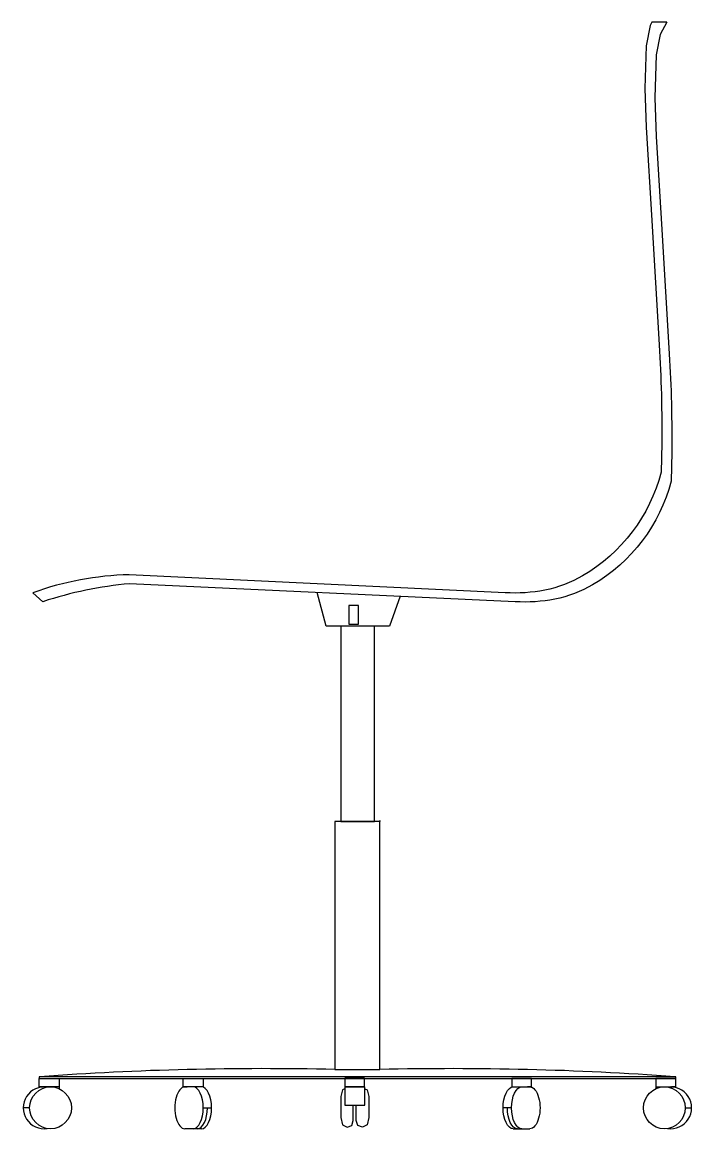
# Model space of a CAD drawing. Header units: centimetres. Extents: x 1125 to 1190, y 25 to 132.
import ezdxf

# ---------------------------------------------------------------- set-up
doc = ezdxf.new("R2010")
doc.units = ezdxf.units.CM

# ---------------------------------------------------------------- blocks, each defined once
blk = doc.blocks.new('A$C354A6166')
for p, q in [((62.08, 137.06), (60.63, 137.06)), ((0.54, 81.72), (1.51, 80.85)), ((1.16, 33.73), (1.16, 34.62)), ((3.09, 34.62), (3.09, 33.61)), ((60.99, 34.62), (60.99, 33.61)), ((62.93, 34.62), (60.99, 34.62)), ((62.93, 33.73), (62.93, 34.62)), ((3.09, 33.79), (1.16, 33.79)), ((2.12, 33.79), (1.55, 33.79)), ((2.93, 33.79), (2.36, 33.79)), ((16.08, 33.79), (15.52, 33.79)), ((16.89, 33.79), (16.33, 33.79)), ((47.17, 33.79), (47.74, 33.79)), ((47.99, 33.79), (48.55, 33.79)), ((60.99, 33.79), (62.93, 33.79)), ((61.16, 33.79), (61.72, 33.79)), ((61.97, 33.79), (62.53, 33.79)), ((0.22, 31.76), (-0.4, 31.76)), ((17.07, 31.76), (17.88, 31.76)), ((47, 31.76), (46.18, 31.76)), ((63.87, 31.76), (64.48, 31.76)), ((16.08, 29.73), (15.3, 29.73)), ((16.89, 29.73), (16.08, 29.73)), ((47.17, 29.73), (47.99, 29.73)), ((47.99, 29.73), (48.77, 29.73))]:
    blk.add_line(p, q)
for points in [[(60.63, 137.06), (60.45, 136.72), (60.07, 134.76), (59.93, 130.61), (60.06, 126.86), (60.62, 117.81), (61.33, 105.76, -0.008603), (61.54, 100.97, -0.01359), (61.52, 93.4, -0.198397), (53.9, 83.36, -0.083501), (50.23, 81.97, -0.065658), (46.38, 81.72), (9.89, 83.46, 0.081098), (0.54, 81.72)], [(62.08, 137.06), (61.42, 135.85), (61.04, 133.89), (60.9, 129.73), (61.04, 125.98), (61.59, 116.94), (62.31, 104.88, -0.008603), (62.51, 100.1, -0.01359), (62.49, 92.53, -0.198397), (54.87, 82.49, -0.083501), (51.2, 81.1, -0.065658), (47.36, 80.85), (9.93, 82.59, 0.057119), (1.51, 80.85, 0.028948)]]:
    blk.add_lwpolyline(points, format="xyb")
for points in [[(36.19, 81.37), (35.16, 78.49), (29.02, 78.49), (28.13, 81.74)], [(1.16, 33.79), (1.55, 33.79)], [(15.11, 33.75), (15.11, 33.79), (15.52, 33.79)], [(30.81, 33.61), (30.59, 33.51), (30.44, 32.85), (30.43, 30.81), (30.59, 30.11), (31.05, 29.89), (31.48, 30.05), (31.63, 30.52), (31.63, 32.01)], [(32.76, 33.61), (32.98, 33.51), (33.13, 32.85), (33.14, 30.81), (32.98, 30.11), (32.52, 29.89), (32.09, 30.05), (31.93, 30.52), (31.93, 32.01)], [(48.96, 33.75), (48.96, 33.79), (48.55, 33.79)], [(62.93, 33.79), (62.53, 33.79)]]:
    blk.add_lwpolyline(points)
for points in [[(32.15, 80.49), (31.22, 80.49), (31.22, 78.68), (32.15, 78.68)], [(33.71, 78.49), (30.44, 78.49), (30.44, 59.53), (33.71, 59.53)], [(34.21, 59.53), (29.85, 59.53), (29.85, 35.47), (34.21, 35.47)], [(34.21, 59.53), (34.21, 59.53), (34.21, 59.62), (34.21, 59.62)], [(62.93, 34.78), (1.16, 34.78), (1.16, 34.62), (62.93, 34.62)], [(15.12, 34.62), (17.06, 34.62), (17.06, 33.79), (15.12, 33.79)], [(32.74, 34.63), (30.8, 34.63), (30.8, 33.79), (32.74, 33.79)], [(48.95, 34.62), (47.01, 34.62), (47.01, 33.79), (48.95, 33.79)], [(32.76, 33.79), (30.81, 33.79), (30.81, 32.01), (32.76, 32.01)]]:
    blk.add_lwpolyline(points, close=True)
for centre in [(2.25, 31.76), (61.83, 31.76)]:
    blk.add_circle(centre, 2.03)
for centre, radius, start, end in [((22.71, -261.82), 297.38, 88.6228, 94.1449), ((41.36, -261.82), 297.38, 85.8551, 91.3772), ((1.63, 31.76), 2.03, 81.2448, 278.7552), ((62.45, 31.76), 2.03, 261.2448, 98.7552)]:
    blk.add_arc(centre, radius, start, end)
for centre, start_param, end_param in [((15.3, 31.76), 0, 3.141593), ((16.08, 31.76), 3.141593, 6.283185), ((16.89, 31.76), 3.141593, 6.283185), ((16.49, 31.76), 3.141593, 4.712389)]:
    blk.add_ellipse(centre, major_axis=(0, 2.03), ratio=0.488012, start_param=start_param, end_param=end_param)
at = {"extrusion": (0, 0, -1)}
for centre, start_param, end_param in [((47.17, 31.76), 3.141593, 6.283185), ((47.99, 31.76), 3.141593, 6.283185), ((48.77, 31.76), 0, 3.141593), ((47.58, 31.76), 3.141593, 4.712389)]:
    blk.add_ellipse(centre, major_axis=(0, 2.03), ratio=0.488012, start_param=start_param, end_param=end_param, dxfattribs=at)

msp = doc.modelspace()

# ---------------------------------------------------------------- block references
msp.add_blockref('A$C354A6166', (1125.9, -4.81))

doc.saveas('drawing.dxf')
